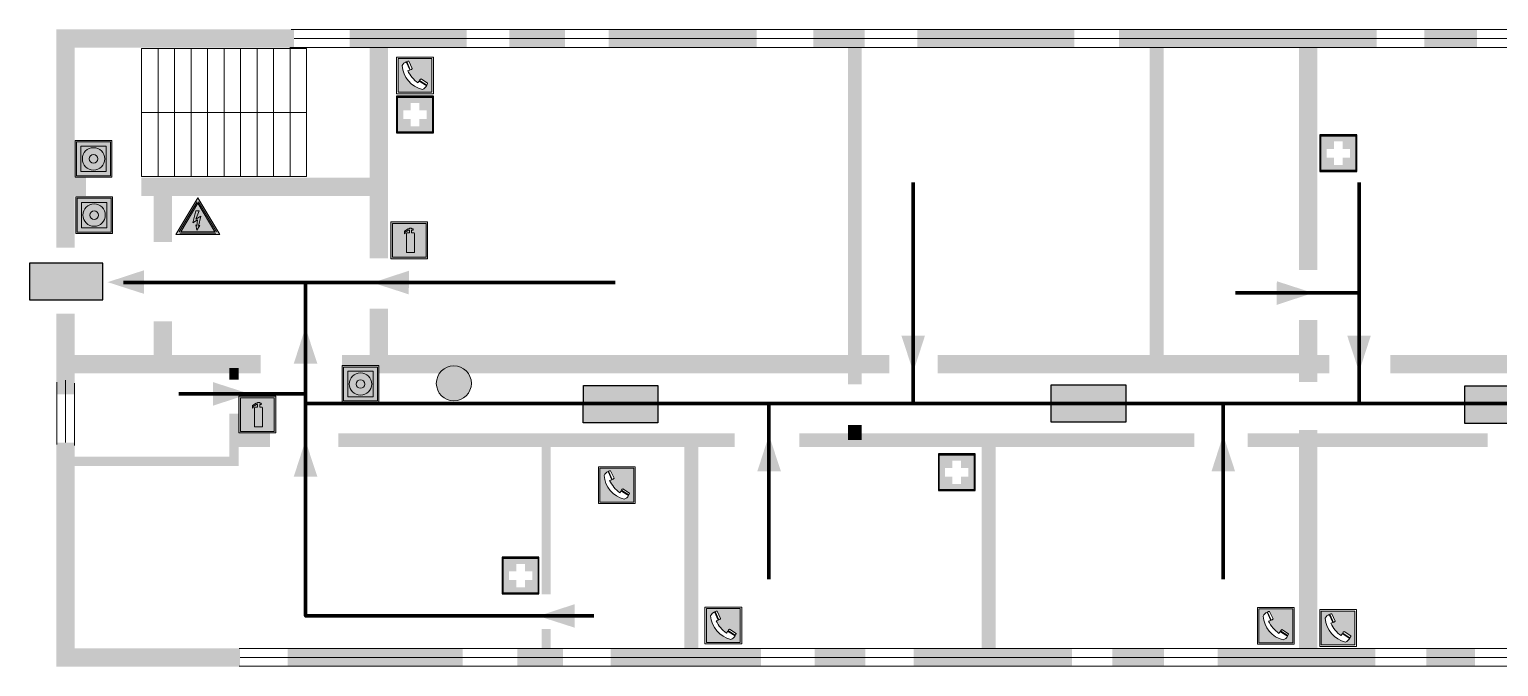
# Model space of a CAD drawing. Header units: millimetres. Extents: x 13114 to 67229, y 22859 to 38520.
# Drawn here: x 30434.8 to 30754.5, y 35668.1 to 35806.8 of the extents above; entities that cross this region are included whole.
import ezdxf

# ---------------------------------------------------------------- set-up
doc = ezdxf.new("R2010")
doc.units = ezdxf.units.MM
doc.layers.add('План_Штампы', color=7, linetype='Continuous')

# ---------------------------------------------------------------- blocks, each defined once
blk = doc.blocks.new('A$C7B4425F7')
at = {"true_color": 0xffffff}
blk.add_hatch(color=7, dxfattribs=at).paths.add_polyline_path([(0, 0), (-16, 0), (-16, -8), (0, -8)])
h = blk.add_hatch(color=126)
h.paths.add_polyline_path([(-0.2, -0.2), (-15.8, -0.2), (-15.8, -7.8), (-0.2, -7.8)])
h.paths.add_polyline_path([(-11.76, -2.03), (-11.76, -3.66), (-11.17, -3.66, -0.568275), (-11.17, -6.18), (-12.58, -6.18), (-12.58, -2.03)], flags=16)
h.paths.add_polyline_path([(-13.33, -4.12, -0.495768), (-13.59, -6.18), (-15.03, -6.18), (-15.03, -2.03), (-13.59, -2.03, -0.487973)], flags=16)
h.paths.add_polyline_path([(-10.25, -2.03), (-9.48, -2.03), (-9.48, -6.18), (-10.25, -6.18)], flags=16)
h.paths.add_polyline_path([(-13.84, -3.69), (-14.24, -3.69), (-14.24, -3.03), (-13.9, -3.03, -0.692621)], flags=0)
h.paths.add_polyline_path([(-9.15, -2.03), (-8.4, -2.03), (-8.04, -3.07), (-7.68, -2.03), (-6.93, -2.03), (-7.64, -4.1), (-6.93, -6.18), (-7.68, -6.18), (-8.04, -5.14), (-8.4, -6.18), (-9.15, -6.18), (-8.44, -4.1)], flags=16)
h.paths.add_polyline_path([(-11.76, -4.46), (-11.42, -4.46, -0.692621), (-11.36, -5.12), (-11.76, -5.12)], flags=0)
h.paths.add_polyline_path([(-13.9, -5.2), (-14.24, -5.2), (-14.24, -4.55), (-13.84, -4.55, -0.708038)], flags=0)
edge = h.paths.add_edge_path(flags=16)
edge.add_ellipse((-5.51, -4.08), major_axis=(0, 2.05), ratio=0.586184, start_angle=0, end_angle=360)
edge = h.paths.add_edge_path(flags=0)
edge.add_ellipse((-5.51, -4.08), major_axis=(0, 1.14), ratio=0.454828, start_angle=0, end_angle=360)
h.paths.add_polyline_path([(-4.13, -4.96, 0.377264), (-3.48, -4.52, 0.0555), (-3.16, -2.03), (-1.66, -2.03), (-1.66, -4.96), (-0.96, -4.96), (-0.96, -7.01), (-1.75, -7.01), (-1.75, -6.18), (-3.3, -6.18), (-3.3, -7.02), (-4.13, -7.02)], flags=16)
h.paths.add_polyline_path([(-2.73, -2.91), (-2.28, -2.91), (-2.28, -4.96), (-3.05, -4.96, 0.079136)], flags=0)
at = {"color": 126}
blk.add_lwpolyline([(-16, -8), (0, -8), (0, 0), (-16, 0)], close=True, dxfattribs=at)
blk = doc.blocks.new('A$C32E8229D')
at = {"true_color": 0xffffff}
blk.add_hatch(color=7, dxfattribs=at).paths.add_polyline_path([(0, 0), (0, -8), (16, -8), (16, 0)])
h = blk.add_hatch(color=126)
h.paths.add_polyline_path([(0.2, -0.2), (15.8, -0.2), (15.8, -7.8), (0.2, -7.8)])
h.paths.add_polyline_path([(13.49, -2.05), (12.08, -2.05), (11.37, -2.63, 0.162397), (11.29, -2.84), (11.29, -3.63), (10.35, -3.63), (10.35, -4.05), (11.68, -4.05), (11.68, -3.48), (12.26, -4.28), (11.29, -5.1), (11.29, -6.78), (11.85, -6.78), (11.85, -5.44), (12.8, -4.64), (12.8, -5.94), (14.46, -5.94), (14.46, -5.39), (13.45, -5.39), (13.45, -3.97), (12.46, -2.59), (13.15, -2.59), (13.69, -3.34), (14.18, -3)], flags=16)
h.paths.add_polyline_path([(10.74, -1.82, 1), (11.8, -1.82, 1)], flags=16)
h.paths.add_polyline_path([(9.39, -3.59), (5.99, -3.59), (6.56, -3.03), (5.91, -3.03), (5.1, -3.83), (5.91, -4.64), (6.56, -4.64), (5.99, -4.09), (9.39, -4.09)], flags=16)
h.paths.add_polyline_path([(4.29, -1.08), (1.72, -1.08), (1.72, -6.6), (4.29, -6.6)], flags=16)
at = {"color": 126}
blk.add_lwpolyline([(16, -8), (0, -8), (0, 0), (16, 0)], close=True, dxfattribs=at)
blk = doc.blocks.new('A$C54414219')
at = {"true_color": 0xffffff}
h = blk.add_hatch(color=7, dxfattribs=at)
h.paths.add_polyline_path([(2.39, -9.45), (2.39, -18.3), (11.23, -18.3), (11.23, -9.45)], flags=0)
h.paths.add_polyline_path([(10.71, -13.87, -1), (2.92, -13.87, -1)], flags=0)
h.paths.add_polyline_path([(8.3, -13.87, -1), (5.33, -13.87, -1)], flags=0)
h.paths.add_polyline_path([(0.41, -7.47), (0.41, -20.27), (13.21, -20.27), (13.21, -7.47)])
h.paths.add_polyline_path([(0.92, -19.77), (12.71, -19.77), (12.71, -7.98), (0.92, -7.98)], flags=16)
h.paths.add_polyline_path([(11.23, -9.45), (11.23, -18.3), (2.39, -18.3), (2.39, -9.45)], flags=0)
at = {"lineweight": 5}
h = blk.add_hatch(color=242, dxfattribs=at)
h.paths.add_polyline_path([(12.71, -7.98), (0.92, -7.98), (0.92, -19.77), (12.71, -19.77)])
h.paths.add_polyline_path([(11.23, -18.3), (2.39, -18.3), (2.39, -9.45), (11.23, -9.45)], flags=16)
h.paths.add_polyline_path([(10.71, -13.87, -1), (2.92, -13.87, -1)], flags=0)
h.paths.add_polyline_path([(8.3, -13.87, -1), (5.33, -13.87, -1)], flags=0)
at = {"true_color": 0xffffff}
h = blk.add_hatch(color=7, dxfattribs=at)
h.paths.add_polyline_path([(2.39, -9.45), (2.39, -18.3), (11.23, -18.3), (11.23, -9.45)])
h.paths.add_polyline_path([(10.71, -13.87, -1), (2.92, -13.87, -1)], flags=16)
h.paths.add_polyline_path([(8.3, -13.87, -1), (5.33, -13.87, -1)], flags=0)
at = {"lineweight": 5}
h = blk.add_hatch(color=242, dxfattribs=at)
h.paths.add_polyline_path([(2.92, -13.87, 1), (10.71, -13.87, 1)])
h.paths.add_polyline_path([(8.3, -13.87, -1), (5.33, -13.87, -1)], flags=16)
at = {"color": 242, "lineweight": 5}
for p, q in [((0.41, -20.27), (0.41, -7.47)), ((0.41, -7.47), (13.21, -7.47)), ((0.41, -7.47), (13.21, -7.47)), ((13.21, -20.27), (13.21, -7.47)), ((0.41, -20.27), (13.21, -20.27))]:
    blk.add_line(p, q, dxfattribs=at)
for points in [[(0.92, -7.98), (12.71, -7.98), (12.71, -19.77), (0.92, -19.77)], [(2.39, -9.45), (11.23, -9.45), (11.23, -18.3), (2.39, -18.3)]]:
    blk.add_lwpolyline(points, close=True, dxfattribs=at)
for radius in [3.89, 1.49]:
    blk.add_circle((6.81, -13.87), radius, dxfattribs=at)
blk = doc.blocks.new('A$C3AD82952')
at = {"true_color": 0xf5f5ff}
h = blk.add_hatch(color=7, dxfattribs=at)
h.dxf.hatch_style = 1
h.paths.add_polyline_path([(8.21, 8.73, 0.414214), (7.89, 9.05), (7.22, 9.05), (7.22, 9.92), (7.59, 9.92, 1), (7.57, 10.36), (7.22, 10.36), (7.22, 10.6), (6.43, 10.6), (6.43, 10.36), (6.01, 10.36), (4.74, 9.59), (4.74, 8.69), (4.98, 8.73), (4.98, 9.26), (6.12, 9.91), (6.43, 9.91), (6.43, 9.05), (5.76, 9.05, 0.414214), (5.44, 8.73), (5.44, 2.2), (8.21, 2.2)], flags=0)
h.paths.add_polyline_path([(12.8, 12.8), (0, 12.8), (0, 0), (12.8, 0)])
h.paths.add_polyline_path([(0.51, 12.29), (12.29, 12.29), (12.29, 0.51), (0.51, 0.51)], flags=16)
h.paths.add_polyline_path([(4.74, 9.59), (6.01, 10.36), (6.43, 10.36), (6.43, 10.6), (7.22, 10.6), (7.22, 10.36), (7.59, 10.36, -0.94586), (7.59, 9.92), (7.22, 9.92), (7.22, 9.05), (7.89, 9.05, -0.414214), (8.21, 8.73), (8.21, 2.2), (5.44, 2.2), (5.44, 8.73, -0.414214), (5.76, 9.05), (6.43, 9.05), (6.43, 9.91), (6.12, 9.91), (4.98, 9.26), (4.98, 8.73), (4.74, 8.69)], flags=0)
h = blk.add_hatch(color=242)
h.dxf.hatch_style = 1
h.paths.add_polyline_path([(12.29, 12.29), (0.51, 12.29), (0.51, 0.51), (12.29, 0.51)])
h.paths.add_polyline_path([(4.74, 8.69), (4.74, 9.59), (6.01, 10.36), (6.43, 10.36), (6.43, 10.6), (7.22, 10.6), (7.22, 10.36), (7.59, 10.36, -0.94586), (7.59, 9.92), (7.22, 9.92), (7.22, 9.05), (7.89, 9.05, -0.414214), (8.21, 8.73), (8.21, 2.2), (5.44, 2.2), (5.44, 8.73, -0.414214), (5.76, 9.05), (6.43, 9.05), (6.43, 9.91), (6.12, 9.91), (4.98, 9.26), (4.98, 8.73)], flags=16)
h = blk.add_hatch(color=7, dxfattribs=at)
h.dxf.hatch_style = 1
h.paths.add_polyline_path([(8.21, 8.73, 0.414214), (7.89, 9.05), (7.22, 9.05), (7.22, 9.92), (7.59, 9.92, 1), (7.57, 10.36), (7.22, 10.36), (7.22, 10.6), (6.43, 10.6), (6.43, 10.36), (6.01, 10.36), (4.74, 9.59), (4.74, 8.69), (4.98, 8.73), (4.98, 9.26), (6.12, 9.91), (6.43, 9.91), (6.43, 9.05), (5.76, 9.05, 0.414214), (5.44, 8.73), (5.44, 2.2), (8.21, 2.2)])
at = {"color": 242, "lineweight": 5}
for p, q in [((0, 0), (0, 12.8)), ((0, 12.8), (12.8, 12.8)), ((6.01, 10.36), (4.74, 9.59)), ((6.01, 10.36), (6.43, 10.36)), ((7.22, 10.6), (6.43, 10.6)), ((6.43, 10.6), (6.43, 10.36)), ((7.22, 10.36), (7.22, 10.6)), ((7.59, 10.36), (7.22, 10.36)), ((12.8, 0), (12.8, 12.8)), ((4.74, 9.59), (4.74, 8.69)), ((4.74, 8.69), (4.98, 8.73)), ((4.98, 9.26), (6.12, 9.91)), ((4.98, 8.73), (4.98, 9.26)), ((5.44, 2.2), (5.44, 8.73)), ((5.76, 9.05), (6.43, 9.05)), ((6.12, 9.91), (6.43, 9.91)), ((6.43, 9.91), (6.43, 9.05)), ((7.22, 9.05), (7.22, 9.92)), ((7.59, 9.92), (7.22, 9.92)), ((7.89, 9.05), (7.22, 9.05)), ((8.21, 2.2), (8.21, 8.73)), ((0, 0), (12.8, 0)), ((5.44, 2.2), (8.21, 2.2))]:
    blk.add_line(p, q, dxfattribs=at)
blk.add_lwpolyline([(0.51, 12.29), (12.29, 12.29), (12.29, 0.51), (0.51, 0.51)], close=True, dxfattribs=at)
for centre, radius, start, end in [((7.58, 10.14), 0.223, 273.1875, 86.8125), ((5.76, 8.73), 0.32, 90, 180), ((7.89, 8.73), 0.32, 0, 90)]:
    blk.add_arc(centre, radius, start, end, dxfattribs=at)
blk = doc.blocks.new('A$C3E6D3DDE')
at = {"lineweight": 5}
h = blk.add_hatch(color=40, dxfattribs=at)
h.paths.add_polyline_path([(24.1, 1.45), (16.46, -11.35), (31.74, -11.35)])
h.paths.add_polyline_path([(24.09, -0.46), (30.03, -10.41), (18.14, -10.41)], flags=16)
h.paths.add_polyline_path([(24.54, -3.08), (23.41, -6.02), (25.13, -5.01), (24.33, -8.5), (24.82, -8.27), (23.79, -9.86), (23.4, -8.04), (23.8, -8.43), (24.04, -6.29), (22.39, -7.25), (23.44, -3.08)], flags=0)
h = blk.add_hatch(color=256, dxfattribs=at)
h.paths.add_polyline_path([(24.37, 0.03, 0.567511), (23.82, 0.03), (17.59, -10.4, 0.582454), (17.86, -10.88), (30.32, -10.88, 0.582149), (30.6, -10.4)])
h.paths.add_polyline_path([(24.09, -0.46), (18.14, -10.41), (30.03, -10.41)], flags=16)
h.paths.add_polyline_path([(24.54, -3.08), (23.41, -6.02), (25.13, -5.01), (24.33, -8.5), (24.82, -8.27), (23.79, -9.86), (23.4, -8.04), (23.8, -8.43), (24.04, -6.29), (22.39, -7.25), (23.44, -3.08)], flags=0)
h = blk.add_hatch(color=40, dxfattribs=at)
h.paths.add_polyline_path([(24.09, -0.46), (18.14, -10.41), (30.03, -10.41)])
h.paths.add_polyline_path([(24.82, -8.27), (23.79, -9.86), (23.4, -8.04), (23.8, -8.43), (24.04, -6.29), (22.39, -7.25), (23.44, -3.08), (24.54, -3.08), (23.41, -6.02), (25.13, -5.01), (24.33, -8.5)], flags=16)
at = {"color": 40, "lineweight": 5}
for p, q in [((16.46, -11.35), (24.1, 1.45)), ((24.1, 1.45), (31.74, -11.35))]:
    blk.add_line(p, q, dxfattribs=at)
at = {"lineweight": 5}
for p, q in [((17.59, -10.4), (23.82, 0.03)), ((24.37, 0.03), (30.6, -10.4)), ((18.14, -10.41), (24.09, -0.46)), ((23.44, -3.08), (22.39, -7.25)), ((23.41, -6.02), (24.54, -3.08)), ((25.13, -5.01), (23.41, -6.02)), ((24.54, -3.08), (23.44, -3.08)), ((24.09, -0.46), (30.03, -10.41)), ((24.33, -8.5), (25.13, -5.01)), ((22.39, -7.25), (24.04, -6.29)), ((23.8, -8.43), (23.4, -8.04)), ((23.4, -8.04), (23.79, -9.86)), ((23.79, -9.86), (24.82, -8.27)), ((24.04, -6.29), (23.8, -8.43)), ((24.82, -8.27), (24.33, -8.5)), ((17.86, -10.88), (30.32, -10.88)), ((18.14, -10.41), (30.03, -10.41))]:
    blk.add_line(p, q, dxfattribs=at)
at = {"color": 50, "lineweight": 5}
blk.add_line((31.74, -11.35), (16.46, -11.35), dxfattribs=at)
blk = doc.blocks.new('A$C7B8C2D5B')
at = {"lineweight": 0}
h = blk.add_hatch(color=5, dxfattribs=at)
h.dxf.hatch_style = 1
h.paths.add_polyline_path([(1.4, -3.02, 1), (-2.11, -3.02, 1)])
at = {"color": 5, "lineweight": 0}
blk.add_circle((-0.36, -3.02), 1.75, dxfattribs=at)
blk = doc.blocks.new('A$C456E1F9C')
at = {"lineweight": 5}
h = blk.add_hatch(color=242, dxfattribs=at)
h.paths.add_polyline_path([(0.51, -1.47), (0.51, -13.26), (12.29, -13.26), (12.29, -1.47)])
h.paths.add_polyline_path([(5.42, -4.95, -0.254479), (4.78, -5.4), (3.52, -2.53, -0.209735), (4.23, -2.4)], flags=16)
h.paths.add_polyline_path([(8.53, -8.6), (10.87, -10.17), (10.54, -10.76), (8.03, -9.13, -0.192251)], flags=16)
h.paths.add_polyline_path([(4.61, -5.49, 0.005518), (3.87, -5.72, 0.128647), (7.49, -10.01, 0.00809), (7.83, -9.33), (10.47, -10.97, -0.16736), (8.99, -12.25, -0.327862), (1.95, -3.95, -0.166952), (3.36, -2.62)], flags=16)
at = {"color": 242, "lineweight": 5}
for p, q in [((0, -13.77), (0, -0.97)), ((12.8, -0.97), (0, -0.97)), ((4.61, -5.49), (3.36, -2.62)), ((3.52, -2.53), (4.78, -5.4)), ((4.23, -2.4), (5.42, -4.95)), ((12.8, -13.77), (12.8, -0.97)), ((7.83, -9.33), (10.47, -10.97)), ((8.03, -9.13), (10.54, -10.76)), ((10.81, -10.12), (8.53, -8.6)), ((10.8, -10.3), (10.81, -10.12)), ((0, -13.77), (12.8, -13.77)), ((10.54, -10.76), (10.8, -10.3))]:
    blk.add_line(p, q, dxfattribs=at)
blk.add_lwpolyline([(0.51, -1.47), (12.29, -1.47), (12.29, -13.26), (0.51, -13.26)], close=True, dxfattribs=at)
for centre, radius, start, end in [((4.59, -5.34), 2.99, 114.2845, 152.1974), ((11.12, -3.31), 9.19, 183.9915, 256.6009), ((4.02, -3.27), 0.891, 76.3284, 123.7092), ((4.68, -4.59), 0.824, 276.9621, 334.0723), ((14.98, -39.1), 35.17, 107.1487, 108.4135), ((13.86, -0.94), 11.08, 205.5536, 234.8762), ((-13.31, 0.8), 23.44, 332.5487, 334.4027), ((8.94, -9.5), 0.989, 114.4092, 157.9388), ((7.87, -9.46), 3, 291.9291, 329.9329)]:
    blk.add_arc(centre, radius, start, end, dxfattribs=at)
blk = doc.blocks.new('A$C18900ED3')
h = blk.add_hatch(color=126)
h.paths.add_polyline_path([(-0.18, -0.18), (-7.02, -0.18), (-7.02, -7.02), (-0.18, -7.02)])
h.paths.add_polyline_path([(-5.89, -4.46), (-5.89, -2.77), (-4.46, -2.77), (-4.46, -1.31), (-2.77, -1.31), (-2.77, -2.77), (-1.33, -2.77), (-1.33, -4.46), (-2.77, -4.46), (-2.77, -5.89), (-4.46, -5.89), (-4.46, -4.46)], flags=16)
at = {"color": 126}
for p, q in [((-7.2, 0), (-7.2, -7.2)), ((0, 0), (-7.2, 0)), ((0, -7.2), (0, 0)), ((-7.02, -7.02), (-7.02, -0.18)), ((-7.02, -0.18), (-0.18, -0.18)), ((-0.18, -0.18), (-0.18, -7.02)), ((-7.2, -7.2), (0, -7.2)), ((-0.18, -7.02), (-7.02, -7.02))]:
    blk.add_line(p, q, dxfattribs=at)

msp = doc.modelspace()

# ---------------------------------------------------------------- linework, layer by layer
at = {"lineweight": 0}
for points, const_width in [([(30492.42, 35804.77), (30442.68, 35804.77), (30442.68, 35759.26)], 4), ([(30529.99, 35804.77), (30504.51, 35804.77)], 4), ([(30510.83, 35756.91), (30510.83, 35804.77)], 4), ([(30551.37, 35804.77), (30539.27, 35804.77)], 4), ([(30593.04, 35804.77), (30560.87, 35804.77)], 4), ([(30616.58, 35804.77), (30605.35, 35804.77)], 4), ([(30662.14, 35804.77), (30628.02, 35804.77)], 4), ([(30727.94, 35804.77), (30671.86, 35804.77)], 4), ([(30713.05, 35754.39), (30713.05, 35804.77)], 4), ([(30749.75, 35804.77), (30738.31, 35804.77)], 4), ([(30614.42, 35729.51), (30614.42, 35804.4)], 3), ([(30680.09, 35734.17), (30680.09, 35804.02)], 3), ([(30442.68, 35772.49), (30447.15, 35772.49)], 4), ([(30463.87, 35760.51), (30463.87, 35772.49), (30459.2, 35772.49)], 4), ([(30463.87, 35772.49), (30510.83, 35772.49)], 4), ([(30442.68, 35744.88), (30442.68, 35727.35)], 4), ([(30510.83, 35733.92), (30510.83, 35745.96)], 4), ([(30463.87, 35733.92), (30463.87, 35743.21)], 4), ([(30713.05, 35730.03), (30713.05, 35743.5)], 4), ([(30485.12, 35733.92), (30442.68, 35733.92)], 4), ([(30479.33, 35730.55), (30479.33, 35733.09)], 2), ([(30621.91, 35733.92), (30502.86, 35733.92)], 4), ([(30717.64, 35733.92), (30632.43, 35733.92)], 4), ([(30782.08, 35733.92), (30730.96, 35733.92)], 4), ([(30442.66, 35712.75), (30479.33, 35712.75), (30479.33, 35723.11)], 2), ([(30614.42, 35717.38), (30614.42, 35720.68)], 3), ([(30713.05, 35719.54), (30713.05, 35670.07)], 4), ([(30442.68, 35716.82), (30442.68, 35670.07), (30480.64, 35670.07)], 4), ([(30479.33, 35717.38), (30487.15, 35717.38)], 3), ([(30502, 35717.38), (30588.27, 35717.38)], 3), ([(30578.85, 35670.07), (30578.85, 35717.38)], 3), ([(30602.35, 35717.38), (30688.29, 35717.38)], 3), ([(30643.53, 35670.07), (30643.53, 35717.38)], 3), ([(30699.9, 35717.38), (30752.11, 35717.38)], 3), ([(30490.99, 35670.07), (30529.08, 35670.07)], 4), ([(30540.97, 35670.07), (30550.9, 35670.07)], 4), ([(30561.27, 35670.07), (30594.01, 35670.07)], 4), ([(30605.64, 35670.07), (30616.71, 35670.07)], 4), ([(30627.23, 35670.07), (30661.66, 35670.07)], 4), ([(30670.41, 35670.07), (30681.66, 35670.07)], 4), ([(30693.33, 35670.07), (30727.64, 35670.07)], 4), ([(30738.75, 35670.07), (30749.31, 35670.07)], 4)]:
    msp.add_lwpolyline(points, dxfattribs=dict(at, const_width=const_width))
for points in [[(30491.76, 35806.71), (30918.12, 35806.71)], [(30492.42, 35804.77), (30917.4, 35804.77)], [(30491.47, 35802.8), (30917.82, 35802.8)], [(30440.81, 35716.39), (30440.81, 35729.98)], [(30442.68, 35716.82), (30442.68, 35730.42)], [(30444.61, 35716.19), (30444.61, 35729.78)], [(30480.49, 35671.99), (30952.02, 35671.99)], [(30480.64, 35670.07), (30952.17, 35670.07)], [(30480.47, 35668.15), (30952, 35668.15)]]:
    msp.add_lwpolyline(points, dxfattribs=at)
for points in [[(30459.23, 35788.68), (30462.81, 35788.68), (30462.81, 35802.61), (30459.23, 35802.61)], [(30462.81, 35788.68), (30466.4, 35788.68), (30466.4, 35802.61), (30462.81, 35802.61)], [(30466.4, 35788.68), (30469.99, 35788.68), (30469.99, 35802.61), (30466.4, 35802.61)], [(30469.99, 35788.68), (30473.58, 35788.68), (30473.58, 35802.61), (30469.99, 35802.61)], [(30473.58, 35788.68), (30477.17, 35788.68), (30477.17, 35802.61), (30473.58, 35802.61)], [(30477.17, 35788.68), (30480.76, 35788.68), (30480.76, 35802.61), (30477.17, 35802.61)], [(30480.76, 35788.68), (30484.35, 35788.68), (30484.35, 35802.61), (30480.76, 35802.61)], [(30484.35, 35788.68), (30487.94, 35788.68), (30487.94, 35802.61), (30484.35, 35802.61)], [(30487.94, 35788.68), (30491.52, 35788.68), (30491.52, 35802.61), (30487.94, 35802.61)], [(30491.52, 35788.68), (30495.11, 35788.68), (30495.11, 35802.61), (30491.52, 35802.61)], [(30459.23, 35774.75), (30462.81, 35774.75), (30462.81, 35788.68), (30459.23, 35788.68)], [(30462.81, 35774.75), (30466.4, 35774.75), (30466.4, 35788.68), (30462.81, 35788.68)], [(30466.4, 35774.75), (30469.99, 35774.75), (30469.99, 35788.68), (30466.4, 35788.68)], [(30469.99, 35774.75), (30473.58, 35774.75), (30473.58, 35788.68), (30469.99, 35788.68)], [(30473.58, 35774.75), (30477.17, 35774.75), (30477.17, 35788.68), (30473.58, 35788.68)], [(30477.17, 35774.75), (30480.76, 35774.75), (30480.76, 35788.68), (30477.17, 35788.68)], [(30480.76, 35774.75), (30484.35, 35774.75), (30484.35, 35788.68), (30480.76, 35788.68)], [(30484.35, 35774.75), (30487.94, 35774.75), (30487.94, 35788.68), (30484.35, 35788.68)], [(30487.94, 35774.75), (30491.52, 35774.75), (30491.52, 35788.68), (30487.94, 35788.68)], [(30491.52, 35774.75), (30495.11, 35774.75), (30495.11, 35788.68), (30491.52, 35788.68)]]:
    msp.add_lwpolyline(points, close=True, dxfattribs=at)
at = {"color": 126, "lineweight": 100, "true_color": 0x008754}
for points in [[(30627.12, 35725.31), (30627.12, 35773.46)], [(30724.12, 35725.31), (30724.12, 35773.46)], [(30455.32, 35751.69), (30494.9, 35751.69), (30494.9, 35725.31), (30929.8, 35725.31), (30929.8, 35749.55), (30974.57, 35749.55)], [(30494.9, 35751.69), (30562.28, 35751.69)], [(30724.12, 35749.46), (30697.24, 35749.46)], [(30494.9, 35727.44), (30467.32, 35727.44)], [(30557.62, 35679.1), (30494.9, 35679.1), (30494.9, 35725.31)], [(30595.72, 35725.31), (30595.72, 35687.11)], [(30694.54, 35725.31), (30694.54, 35687.11)]]:
    msp.add_lwpolyline(points, dxfattribs=at)
at = {"lineweight": 100, "const_width": 2}
for points in [[(30547.24, 35683.84), (30547.24, 35716.58)], [(30547.24, 35669.24), (30547.24, 35676.27)]]:
    msp.add_lwpolyline(points, dxfattribs=at)
at = {"layer": 'План_Штампы', "color": 126, "true_color": 0x008754}
for points in [[(30459.75, 35754.34), (30459.73, 35749.21), (30451.85, 35751.75)], [(30517.38, 35754.23), (30517.37, 35749.09), (30509.49, 35751.64)], [(30706.22, 35746.81), (30706.23, 35751.95), (30714.11, 35749.4)], [(30497.47, 35734), (30492.34, 35734.02), (30494.88, 35741.89)], [(30624.54, 35740.13), (30629.68, 35740.12), (30627.13, 35732.24)], [(30721.54, 35740.13), (30726.68, 35740.12), (30724.13, 35732.24)], [(30474.77, 35724.86), (30474.79, 35729.99), (30482.67, 35727.45)], [(30497.47, 35709.4), (30492.34, 35709.42), (30494.88, 35717.29)], [(30598.33, 35710.57), (30593.2, 35710.58), (30595.74, 35718.46)], [(30697.15, 35710.57), (30692.02, 35710.58), (30694.56, 35718.46)], [(30553.47, 35681.67), (30553.45, 35676.54), (30545.57, 35679.08)]]:
    msp.add_solid(points, dxfattribs=at)

# ---------------------------------------------------------------- block references
for name, p, xscale, yscale, zscale in [('A$C456E1F9C', (30514.71, 35801.36), 0.625, 0.625, 0.625), ('A$C18900ED3', (30522.72, 35792.23), 1.111111111007631, 1.111111111007631, 1.111111111007631), ('A$C54414219', (30444.51, 35787.26), 0.625, 0.625, 0.625), ('A$C18900ED3', (30723.62, 35783.83), 1.111111111007631, 1.111111111007631, 1.111111111007631), ('A$C54414219', (30444.65, 35775.02), 0.625, 0.625, 0.625), ('A$C3E6D3DDE', (30456.4, 35769.23), 0.625, 0.625, 0.625), ('A$C3AD82952', (30513.47, 35756.86), 0.625, 0.625, 0.625), ('A$C54414219', (30502.6, 35738.25), 0.625, 0.625, 0.625), ('A$C7B8C2D5B', (30527.95, 35736.3), 2.177419353276491, 2.177419353276491, 2.177419353276491), ('A$C3AD82952', (30480.41, 35718.92), 0.625, 0.625, 0.625), ('A$C18900ED3', (30640.58, 35714.38), 1.111111111007631, 1.111111111007631, 1.111111111007631), ('A$C456E1F9C', (30558.63, 35712.17), 0.625, 0.625, 0.625), ('A$C18900ED3', (30545.69, 35691.89), 1.111111111007631, 1.111111111007631, 1.111111111007631), ('A$C456E1F9C', (30581.81, 35681.62), 0.625, 0.625, 0.625), ('A$C456E1F9C', (30702.02, 35681.54), 0.625, 0.625, 0.625), ('A$C456E1F9C', (30715.55, 35681.08), 0.625, 0.625, 0.625)]:
    msp.add_blockref(name, p, dxfattribs=dict(xscale=xscale, yscale=yscale, zscale=zscale))
at = {"layer": 'План_Штампы'}
msp.add_blockref('A$C7B4425F7', (30450.81, 35755.87), dxfattribs=at)
at = {"layer": 'План_Штампы', "color": 126, "true_color": 0x008754, "xscale": 1.012510887696, "yscale": 1.012510887696, "zscale": 1.012510887696, "rotation": 359.9978653237145}
for p in [(30555.34, 35729.23), (30657.16, 35729.41)]:
    msp.add_blockref('A$C32E8229D', p, dxfattribs=at)
at = {"layer": 'План_Штампы', "color": 126, "true_color": 0x008754, "xscale": -1}
msp.add_blockref('A$C32E8229D', (30763.03, 35729.09), dxfattribs=at)

doc.saveas('drawing.dxf')
